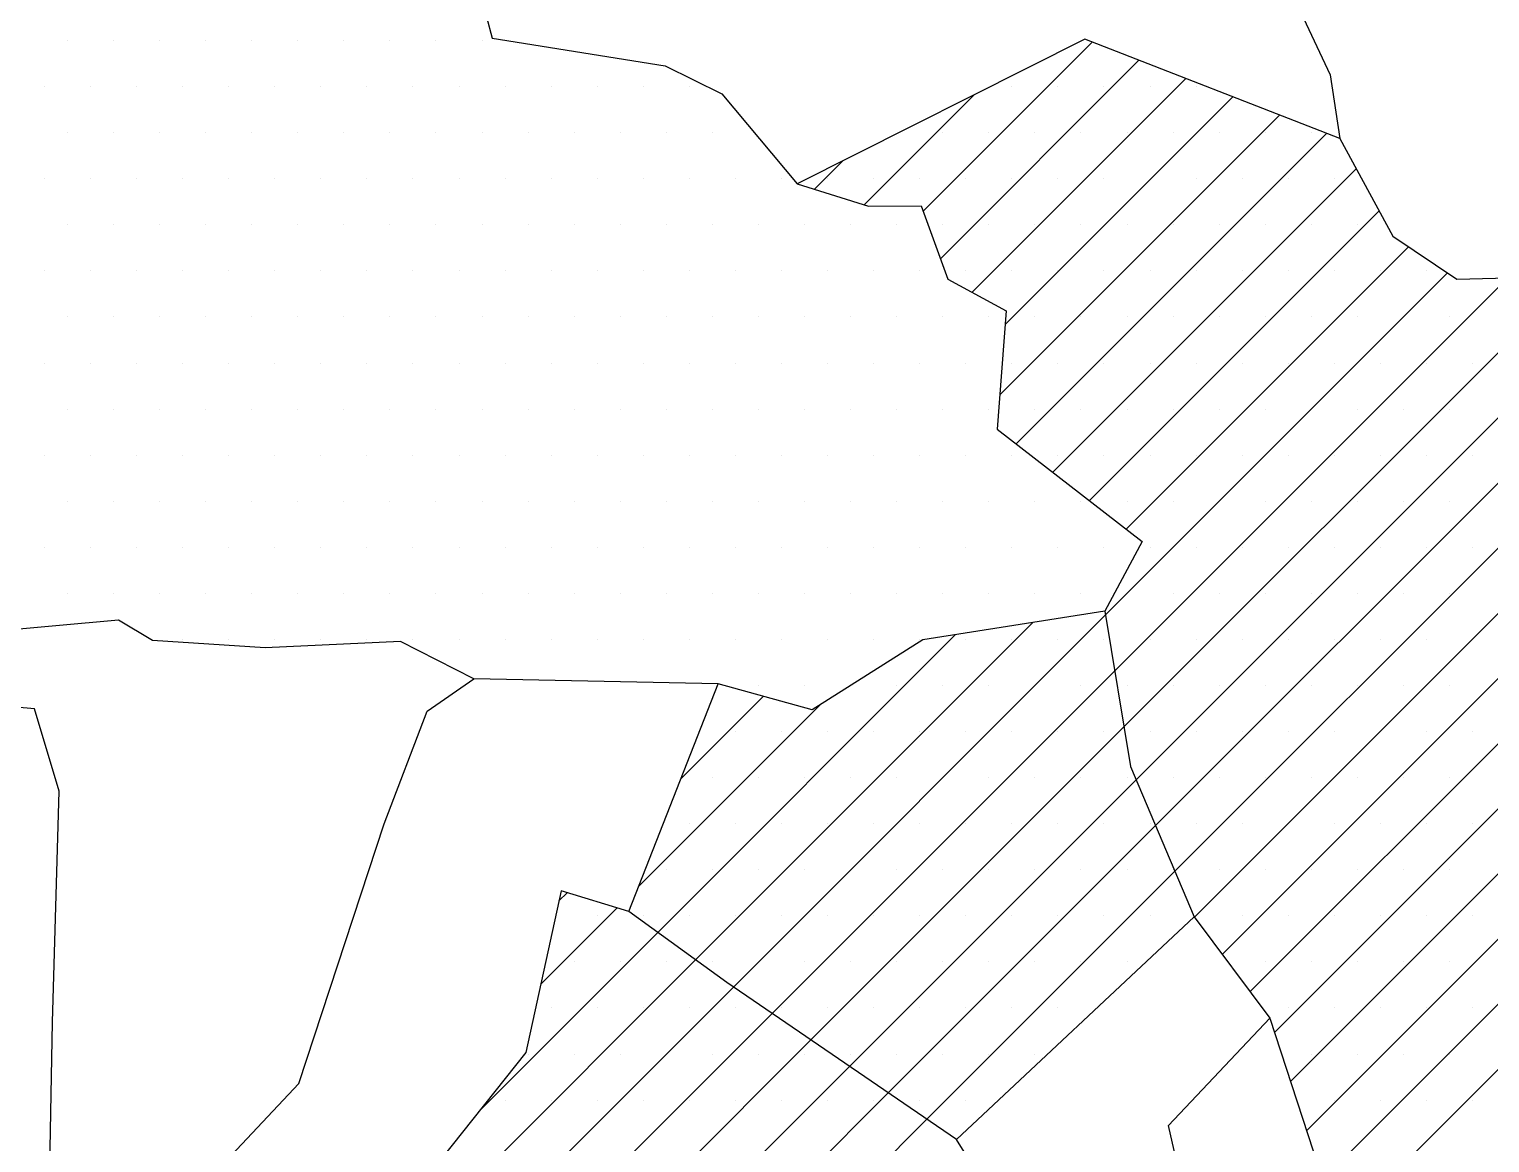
# Model space of a CAD drawing. Header units: metres. Extents: x -13.19 to -9.5, y -12.32 to -7.8.
# Drawn here: x -11.4791 to -11.0828, y -10.7116 to -10.4094 of the extents above; entities that cross this region are included whole.
import ezdxf

# ---------------------------------------------------------------- set-up
doc = ezdxf.new("R2010")
doc.units = ezdxf.units.M
doc.header["$LTSCALE"] = 25
doc.header["$MEASUREMENT"] = 0
doc.layers.get('0').update_dxf_attribs({"linetype": 'CONTINUOUS'})
for name, color, linetype in [('FEUER', 1, 'CONTINUOUS'), ('STEINE', 4, 'CONTINUOUS'), ('STEINESCHRAFF', 4, 'CONTINUOUS')]:
    doc.layers.add(name, color=color, linetype=linetype)

# ---------------------------------------------------------------- blocks, each defined once
blk = doc.blocks.new('*X2')
at = {"color": 0}
for p, q in [((-1123.657, -1045.876), (-1119.071, -1041.29)), ((-1123.187, -1047.173), (-1117.8, -1041.786)), ((-1122.327, -1048.081), (-1116.528, -1042.282)), ((-1125.254, -1045.704), (-1122.27, -1042.72)), ((-1121.433, -1048.954), (-1115.256, -1042.778)), ((-1121.578, -1050.867), (-1113.984, -1043.274)), ((-1121.135, -1052.192), (-1112.713, -1043.77)), ((-1126.601, -1045.284), (-1125.825, -1044.508)), ((-1120.138, -1052.963), (-1111.904, -1044.729)), ((-1119.141, -1053.734), (-1111.282, -1045.875)), ((-1118.145, -1054.505), (-1110.484, -1046.845)), ((-1117.878, -1061.309), (-1103.858, -1047.29)), ((-1118.708, -1056.836), (-1109.426, -1047.555)), ((-1118.458, -1058.354), (-1107.795, -1047.691)), ((-1118.208, -1059.872), (-1105.859, -1047.522)), ((-1117.351, -1062.551), (-1102.917, -1048.117)), ((-1116.825, -1063.792), (-1102.163, -1049.13)), ((-1116.298, -1065.033), (-1101.228, -1049.963)), ((-1115.542, -1066.045), (-1100.228, -1050.731)), ((-1114.787, -1067.057), (-1099.228, -1051.499)), ((-1114.125, -1068.163), (-1098.228, -1052.266)), ((-1113.69, -1069.496), (-1097.228, -1053.034)), ((-1113.255, -1070.829), (-1096.228, -1053.802)), ((-1112.82, -1072.161), (-1095.228, -1054.57)), ((-1112.385, -1073.494), (-1094.228, -1055.337)), ((-1128.803, -1066.931), (-1118.708, -1056.836)), ((-1129.832, -1066.193), (-1120.677, -1057.037)), ((-1130.857, -1065.449), (-1122.777, -1057.37)), ((-1127.753, -1067.649), (-1118.458, -1058.354)), ((-1131.379, -1064.204), (-1126.435, -1059.259)), ((-1130.236, -1061.293), (-1127.986, -1059.043)), ((-1126.703, -1068.367), (-1118.208, -1059.872)), ((-1125.653, -1069.084), (-1117.878, -1061.309)), ((-1124.603, -1069.802), (-1117.351, -1062.551)), ((-1123.553, -1070.52), (-1116.825, -1063.792)), ((-1133.54, -1064.597), (-1133.316, -1064.374)), ((-1134.031, -1066.856), (-1131.958, -1064.783)), ((-1135.68, -1070.273), (-1130.857, -1065.449)), ((-1146.324, -1082.684), (-1129.832, -1066.193)), ((-1146.562, -1084.69), (-1128.803, -1066.931)), ((-1145.843, -1085.739), (-1127.753, -1067.649)), ((-1145.125, -1086.788), (-1126.703, -1068.367)), ((-1144.406, -1087.837), (-1125.653, -1069.084)), ((-1143.687, -1088.886), (-1124.603, -1069.802)), ((-1142.809, -1089.776), (-1123.553, -1070.52))]:
    blk.add_line(p, q, dxfattribs=at)
blk = doc.blocks.new('*X3')
at = {"color": 0}
for p, q in [((-1146.875, -1041.25), (-1146.875, -1041.25)), ((-1145.625, -1041.25), (-1145.625, -1041.25)), ((-1144.375, -1041.25), (-1144.375, -1041.25)), ((-1143.125, -1041.25), (-1143.125, -1041.25)), ((-1141.875, -1041.25), (-1141.875, -1041.25)), ((-1140.625, -1041.25), (-1140.625, -1041.25)), ((-1139.375, -1041.25), (-1139.375, -1041.25)), ((-1138.125, -1041.25), (-1138.125, -1041.25)), ((-1136.875, -1041.25), (-1136.875, -1041.25)), ((-1135.625, -1041.25), (-1135.625, -1041.25)), ((-1147.5, -1042.5), (-1147.5, -1042.5)), ((-1146.25, -1042.5), (-1146.25, -1042.5)), ((-1145, -1042.5), (-1145, -1042.5)), ((-1143.75, -1042.5), (-1143.75, -1042.5)), ((-1142.5, -1042.5), (-1142.5, -1042.5)), ((-1141.25, -1042.5), (-1141.25, -1042.5)), ((-1140, -1042.5), (-1140, -1042.5)), ((-1138.75, -1042.5), (-1138.75, -1042.5)), ((-1137.5, -1042.5), (-1137.5, -1042.5)), ((-1136.25, -1042.5), (-1136.25, -1042.5)), ((-1135, -1042.5), (-1135, -1042.5)), ((-1133.75, -1042.5), (-1133.75, -1042.5)), ((-1132.5, -1042.5), (-1132.5, -1042.5)), ((-1131.25, -1042.5), (-1131.25, -1042.5)), ((-1130, -1042.5), (-1130, -1042.5)), ((-1146.875, -1043.75), (-1146.875, -1043.75)), ((-1145.625, -1043.75), (-1145.625, -1043.75)), ((-1144.375, -1043.75), (-1144.375, -1043.75)), ((-1143.125, -1043.75), (-1143.125, -1043.75)), ((-1141.875, -1043.75), (-1141.875, -1043.75)), ((-1140.625, -1043.75), (-1140.625, -1043.75)), ((-1139.375, -1043.75), (-1139.375, -1043.75)), ((-1138.125, -1043.75), (-1138.125, -1043.75)), ((-1136.875, -1043.75), (-1136.875, -1043.75)), ((-1135.625, -1043.75), (-1135.625, -1043.75)), ((-1134.375, -1043.75), (-1134.375, -1043.75)), ((-1133.125, -1043.75), (-1133.125, -1043.75)), ((-1131.875, -1043.75), (-1131.875, -1043.75)), ((-1130.625, -1043.75), (-1130.625, -1043.75)), ((-1129.375, -1043.75), (-1129.375, -1043.75)), ((-1147.5, -1045), (-1147.5, -1045)), ((-1146.25, -1045), (-1146.25, -1045)), ((-1145, -1045), (-1145, -1045)), ((-1143.75, -1045), (-1143.75, -1045)), ((-1142.5, -1045), (-1142.5, -1045)), ((-1141.25, -1045), (-1141.25, -1045)), ((-1140, -1045), (-1140, -1045)), ((-1138.75, -1045), (-1138.75, -1045)), ((-1137.5, -1045), (-1137.5, -1045)), ((-1136.25, -1045), (-1136.25, -1045)), ((-1135, -1045), (-1135, -1045)), ((-1133.75, -1045), (-1133.75, -1045)), ((-1132.5, -1045), (-1132.5, -1045)), ((-1131.25, -1045), (-1131.25, -1045)), ((-1130, -1045), (-1130, -1045)), ((-1128.75, -1045), (-1128.75, -1045)), ((-1127.5, -1045), (-1127.5, -1045)), ((-1146.875, -1046.25), (-1146.875, -1046.25)), ((-1145.625, -1046.25), (-1145.625, -1046.25)), ((-1144.375, -1046.25), (-1144.375, -1046.25)), ((-1143.125, -1046.25), (-1143.125, -1046.25)), ((-1141.875, -1046.25), (-1141.875, -1046.25)), ((-1140.625, -1046.25), (-1140.625, -1046.25)), ((-1139.375, -1046.25), (-1139.375, -1046.25)), ((-1138.125, -1046.25), (-1138.125, -1046.25)), ((-1136.875, -1046.25), (-1136.875, -1046.25)), ((-1135.625, -1046.25), (-1135.625, -1046.25)), ((-1134.375, -1046.25), (-1134.375, -1046.25)), ((-1133.125, -1046.25), (-1133.125, -1046.25)), ((-1131.875, -1046.25), (-1131.875, -1046.25)), ((-1130.625, -1046.25), (-1130.625, -1046.25)), ((-1129.375, -1046.25), (-1129.375, -1046.25)), ((-1128.125, -1046.25), (-1128.125, -1046.25)), ((-1126.875, -1046.25), (-1126.875, -1046.25)), ((-1125.625, -1046.25), (-1125.625, -1046.25)), ((-1124.375, -1046.25), (-1124.375, -1046.25)), ((-1147.5, -1047.5), (-1147.5, -1047.5)), ((-1146.25, -1047.5), (-1146.25, -1047.5)), ((-1145, -1047.5), (-1145, -1047.5)), ((-1143.75, -1047.5), (-1143.75, -1047.5)), ((-1142.5, -1047.5), (-1142.5, -1047.5)), ((-1141.25, -1047.5), (-1141.25, -1047.5)), ((-1140, -1047.5), (-1140, -1047.5)), ((-1138.75, -1047.5), (-1138.75, -1047.5)), ((-1137.5, -1047.5), (-1137.5, -1047.5)), ((-1136.25, -1047.5), (-1136.25, -1047.5)), ((-1135, -1047.5), (-1135, -1047.5)), ((-1133.75, -1047.5), (-1133.75, -1047.5)), ((-1132.5, -1047.5), (-1132.5, -1047.5)), ((-1131.25, -1047.5), (-1131.25, -1047.5)), ((-1130, -1047.5), (-1130, -1047.5)), ((-1128.75, -1047.5), (-1128.75, -1047.5)), ((-1127.5, -1047.5), (-1127.5, -1047.5)), ((-1126.25, -1047.5), (-1126.25, -1047.5)), ((-1125, -1047.5), (-1125, -1047.5)), ((-1123.75, -1047.5), (-1123.75, -1047.5)), ((-1146.875, -1048.75), (-1146.875, -1048.75)), ((-1145.625, -1048.75), (-1145.625, -1048.75)), ((-1144.375, -1048.75), (-1144.375, -1048.75)), ((-1143.125, -1048.75), (-1143.125, -1048.75)), ((-1141.875, -1048.75), (-1141.875, -1048.75)), ((-1140.625, -1048.75), (-1140.625, -1048.75)), ((-1139.375, -1048.75), (-1139.375, -1048.75)), ((-1138.125, -1048.75), (-1138.125, -1048.75)), ((-1136.875, -1048.75), (-1136.875, -1048.75)), ((-1135.625, -1048.75), (-1135.625, -1048.75)), ((-1134.375, -1048.75), (-1134.375, -1048.75)), ((-1133.125, -1048.75), (-1133.125, -1048.75)), ((-1131.875, -1048.75), (-1131.875, -1048.75)), ((-1130.625, -1048.75), (-1130.625, -1048.75)), ((-1129.375, -1048.75), (-1129.375, -1048.75)), ((-1128.125, -1048.75), (-1128.125, -1048.75)), ((-1126.875, -1048.75), (-1126.875, -1048.75)), ((-1125.625, -1048.75), (-1125.625, -1048.75)), ((-1124.375, -1048.75), (-1124.375, -1048.75)), ((-1123.125, -1048.75), (-1123.125, -1048.75)), ((-1121.875, -1048.75), (-1121.875, -1048.75)), ((-1147.5, -1050), (-1147.5, -1050)), ((-1146.25, -1050), (-1146.25, -1050)), ((-1145, -1050), (-1145, -1050)), ((-1143.75, -1050), (-1143.75, -1050)), ((-1142.5, -1050), (-1142.5, -1050)), ((-1141.25, -1050), (-1141.25, -1050)), ((-1140, -1050), (-1140, -1050)), ((-1138.75, -1050), (-1138.75, -1050)), ((-1137.5, -1050), (-1137.5, -1050)), ((-1136.25, -1050), (-1136.25, -1050)), ((-1135, -1050), (-1135, -1050)), ((-1133.75, -1050), (-1133.75, -1050)), ((-1132.5, -1050), (-1132.5, -1050)), ((-1131.25, -1050), (-1131.25, -1050)), ((-1130, -1050), (-1130, -1050)), ((-1128.75, -1050), (-1128.75, -1050)), ((-1127.5, -1050), (-1127.5, -1050)), ((-1126.25, -1050), (-1126.25, -1050)), ((-1125, -1050), (-1125, -1050)), ((-1123.75, -1050), (-1123.75, -1050)), ((-1122.5, -1050), (-1122.5, -1050)), ((-1146.875, -1051.25), (-1146.875, -1051.25)), ((-1145.625, -1051.25), (-1145.625, -1051.25)), ((-1144.375, -1051.25), (-1144.375, -1051.25)), ((-1143.125, -1051.25), (-1143.125, -1051.25)), ((-1141.875, -1051.25), (-1141.875, -1051.25)), ((-1140.625, -1051.25), (-1140.625, -1051.25)), ((-1139.375, -1051.25), (-1139.375, -1051.25)), ((-1138.125, -1051.25), (-1138.125, -1051.25)), ((-1136.875, -1051.25), (-1136.875, -1051.25)), ((-1135.625, -1051.25), (-1135.625, -1051.25)), ((-1134.375, -1051.25), (-1134.375, -1051.25)), ((-1133.125, -1051.25), (-1133.125, -1051.25)), ((-1131.875, -1051.25), (-1131.875, -1051.25)), ((-1130.625, -1051.25), (-1130.625, -1051.25)), ((-1129.375, -1051.25), (-1129.375, -1051.25)), ((-1128.125, -1051.25), (-1128.125, -1051.25)), ((-1126.875, -1051.25), (-1126.875, -1051.25)), ((-1125.625, -1051.25), (-1125.625, -1051.25)), ((-1124.375, -1051.25), (-1124.375, -1051.25)), ((-1123.125, -1051.25), (-1123.125, -1051.25)), ((-1121.875, -1051.25), (-1121.875, -1051.25)), ((-1147.5, -1052.5), (-1147.5, -1052.5)), ((-1146.25, -1052.5), (-1146.25, -1052.5)), ((-1145, -1052.5), (-1145, -1052.5)), ((-1143.75, -1052.5), (-1143.75, -1052.5)), ((-1142.5, -1052.5), (-1142.5, -1052.5)), ((-1141.25, -1052.5), (-1141.25, -1052.5)), ((-1140, -1052.5), (-1140, -1052.5)), ((-1138.75, -1052.5), (-1138.75, -1052.5)), ((-1137.5, -1052.5), (-1137.5, -1052.5)), ((-1136.25, -1052.5), (-1136.25, -1052.5)), ((-1135, -1052.5), (-1135, -1052.5)), ((-1133.75, -1052.5), (-1133.75, -1052.5)), ((-1132.5, -1052.5), (-1132.5, -1052.5)), ((-1131.25, -1052.5), (-1131.25, -1052.5)), ((-1130, -1052.5), (-1130, -1052.5)), ((-1128.75, -1052.5), (-1128.75, -1052.5)), ((-1127.5, -1052.5), (-1127.5, -1052.5)), ((-1126.25, -1052.5), (-1126.25, -1052.5)), ((-1125, -1052.5), (-1125, -1052.5)), ((-1123.75, -1052.5), (-1123.75, -1052.5)), ((-1122.5, -1052.5), (-1122.5, -1052.5)), ((-1121.25, -1052.5), (-1121.25, -1052.5)), ((-1146.875, -1053.75), (-1146.875, -1053.75)), ((-1145.625, -1053.75), (-1145.625, -1053.75)), ((-1144.375, -1053.75), (-1144.375, -1053.75)), ((-1143.125, -1053.75), (-1143.125, -1053.75)), ((-1141.875, -1053.75), (-1141.875, -1053.75)), ((-1140.625, -1053.75), (-1140.625, -1053.75)), ((-1139.375, -1053.75), (-1139.375, -1053.75)), ((-1138.125, -1053.75), (-1138.125, -1053.75)), ((-1136.875, -1053.75), (-1136.875, -1053.75)), ((-1135.625, -1053.75), (-1135.625, -1053.75)), ((-1134.375, -1053.75), (-1134.375, -1053.75)), ((-1133.125, -1053.75), (-1133.125, -1053.75)), ((-1131.875, -1053.75), (-1131.875, -1053.75)), ((-1130.625, -1053.75), (-1130.625, -1053.75)), ((-1129.375, -1053.75), (-1129.375, -1053.75)), ((-1128.125, -1053.75), (-1128.125, -1053.75)), ((-1126.875, -1053.75), (-1126.875, -1053.75)), ((-1125.625, -1053.75), (-1125.625, -1053.75)), ((-1124.375, -1053.75), (-1124.375, -1053.75)), ((-1123.125, -1053.75), (-1123.125, -1053.75)), ((-1121.875, -1053.75), (-1121.875, -1053.75)), ((-1120.625, -1053.75), (-1120.625, -1053.75)), ((-1119.375, -1053.75), (-1119.375, -1053.75)), ((-1147.5, -1055), (-1147.5, -1055)), ((-1146.25, -1055), (-1146.25, -1055)), ((-1145, -1055), (-1145, -1055)), ((-1143.75, -1055), (-1143.75, -1055)), ((-1142.5, -1055), (-1142.5, -1055)), ((-1141.25, -1055), (-1141.25, -1055)), ((-1140, -1055), (-1140, -1055)), ((-1138.75, -1055), (-1138.75, -1055)), ((-1137.5, -1055), (-1137.5, -1055)), ((-1136.25, -1055), (-1136.25, -1055)), ((-1135, -1055), (-1135, -1055)), ((-1133.75, -1055), (-1133.75, -1055)), ((-1132.5, -1055), (-1132.5, -1055)), ((-1131.25, -1055), (-1131.25, -1055)), ((-1130, -1055), (-1130, -1055)), ((-1128.75, -1055), (-1128.75, -1055)), ((-1127.5, -1055), (-1127.5, -1055)), ((-1126.25, -1055), (-1126.25, -1055)), ((-1125, -1055), (-1125, -1055)), ((-1123.75, -1055), (-1123.75, -1055)), ((-1122.5, -1055), (-1122.5, -1055)), ((-1121.25, -1055), (-1121.25, -1055)), ((-1120, -1055), (-1120, -1055)), ((-1118.75, -1055), (-1118.75, -1055)), ((-1146.875, -1056.25), (-1146.875, -1056.25)), ((-1145.625, -1056.25), (-1145.625, -1056.25)), ((-1144.375, -1056.25), (-1144.375, -1056.25)), ((-1143.125, -1056.25), (-1143.125, -1056.25)), ((-1141.875, -1056.25), (-1141.875, -1056.25)), ((-1140.625, -1056.25), (-1140.625, -1056.25)), ((-1139.375, -1056.25), (-1139.375, -1056.25)), ((-1138.125, -1056.25), (-1138.125, -1056.25)), ((-1136.875, -1056.25), (-1136.875, -1056.25)), ((-1135.625, -1056.25), (-1135.625, -1056.25)), ((-1134.375, -1056.25), (-1134.375, -1056.25)), ((-1133.125, -1056.25), (-1133.125, -1056.25)), ((-1131.875, -1056.25), (-1131.875, -1056.25)), ((-1130.625, -1056.25), (-1130.625, -1056.25)), ((-1129.375, -1056.25), (-1129.375, -1056.25)), ((-1128.125, -1056.25), (-1128.125, -1056.25)), ((-1126.875, -1056.25), (-1126.875, -1056.25)), ((-1125.625, -1056.25), (-1125.625, -1056.25)), ((-1124.375, -1056.25), (-1124.375, -1056.25)), ((-1123.125, -1056.25), (-1123.125, -1056.25)), ((-1121.875, -1056.25), (-1121.875, -1056.25)), ((-1120.625, -1056.25), (-1120.625, -1056.25)), ((-1119.375, -1056.25), (-1119.375, -1056.25)), ((-1143.75, -1057.5), (-1143.75, -1057.5)), ((-1142.5, -1057.5), (-1142.5, -1057.5)), ((-1141.25, -1057.5), (-1141.25, -1057.5)), ((-1140, -1057.5), (-1140, -1057.5)), ((-1138.75, -1057.5), (-1138.75, -1057.5)), ((-1137.5, -1057.5), (-1137.5, -1057.5)), ((-1136.25, -1057.5), (-1136.25, -1057.5)), ((-1135, -1057.5), (-1135, -1057.5)), ((-1133.75, -1057.5), (-1133.75, -1057.5)), ((-1132.5, -1057.5), (-1132.5, -1057.5)), ((-1131.25, -1057.5), (-1131.25, -1057.5)), ((-1130, -1057.5), (-1130, -1057.5)), ((-1128.75, -1057.5), (-1128.75, -1057.5)), ((-1127.5, -1057.5), (-1127.5, -1057.5)), ((-1126.25, -1057.5), (-1126.25, -1057.5)), ((-1125, -1057.5), (-1125, -1057.5)), ((-1123.75, -1057.5), (-1123.75, -1057.5)), ((-1128.125, -1058.75), (-1128.125, -1058.75)), ((-1126.875, -1058.75), (-1126.875, -1058.75))]:
    blk.add_line(p, q, dxfattribs=at)
blk = doc.blocks.new('*X6')
at = {"color": 0}
for p, q in [((-1121.25, -1042.5), (-1121.25, -1042.5)), ((-1120, -1042.5), (-1120, -1042.5)), ((-1118.75, -1042.5), (-1118.75, -1042.5)), ((-1117.5, -1042.5), (-1117.5, -1042.5)), ((-1116.25, -1042.5), (-1116.25, -1042.5)), ((-1123.125, -1043.75), (-1123.125, -1043.75)), ((-1121.875, -1043.75), (-1121.875, -1043.75)), ((-1120.625, -1043.75), (-1120.625, -1043.75)), ((-1119.375, -1043.75), (-1119.375, -1043.75)), ((-1118.125, -1043.75), (-1118.125, -1043.75)), ((-1116.875, -1043.75), (-1116.875, -1043.75)), ((-1115.625, -1043.75), (-1115.625, -1043.75)), ((-1114.375, -1043.75), (-1114.375, -1043.75)), ((-1113.125, -1043.75), (-1113.125, -1043.75)), ((-1126.25, -1045), (-1126.25, -1045)), ((-1125, -1045), (-1125, -1045)), ((-1123.75, -1045), (-1123.75, -1045)), ((-1122.5, -1045), (-1122.5, -1045)), ((-1121.25, -1045), (-1121.25, -1045)), ((-1120, -1045), (-1120, -1045)), ((-1118.75, -1045), (-1118.75, -1045)), ((-1117.5, -1045), (-1117.5, -1045)), ((-1116.25, -1045), (-1116.25, -1045)), ((-1115, -1045), (-1115, -1045)), ((-1113.75, -1045), (-1113.75, -1045)), ((-1112.5, -1045), (-1112.5, -1045)), ((-1123.125, -1046.25), (-1123.125, -1046.25)), ((-1121.875, -1046.25), (-1121.875, -1046.25)), ((-1120.625, -1046.25), (-1120.625, -1046.25)), ((-1119.375, -1046.25), (-1119.375, -1046.25)), ((-1118.125, -1046.25), (-1118.125, -1046.25)), ((-1116.875, -1046.25), (-1116.875, -1046.25)), ((-1115.625, -1046.25), (-1115.625, -1046.25)), ((-1114.375, -1046.25), (-1114.375, -1046.25)), ((-1113.125, -1046.25), (-1113.125, -1046.25)), ((-1111.875, -1046.25), (-1111.875, -1046.25)), ((-1122.5, -1047.5), (-1122.5, -1047.5)), ((-1121.25, -1047.5), (-1121.25, -1047.5)), ((-1120, -1047.5), (-1120, -1047.5)), ((-1118.75, -1047.5), (-1118.75, -1047.5)), ((-1117.5, -1047.5), (-1117.5, -1047.5)), ((-1116.25, -1047.5), (-1116.25, -1047.5)), ((-1115, -1047.5), (-1115, -1047.5)), ((-1113.75, -1047.5), (-1113.75, -1047.5)), ((-1112.5, -1047.5), (-1112.5, -1047.5)), ((-1111.25, -1047.5), (-1111.25, -1047.5)), ((-1110, -1047.5), (-1110, -1047.5)), ((-1120.625, -1048.75), (-1120.625, -1048.75)), ((-1119.375, -1048.75), (-1119.375, -1048.75)), ((-1118.125, -1048.75), (-1118.125, -1048.75)), ((-1116.875, -1048.75), (-1116.875, -1048.75)), ((-1115.625, -1048.75), (-1115.625, -1048.75)), ((-1114.375, -1048.75), (-1114.375, -1048.75)), ((-1113.125, -1048.75), (-1113.125, -1048.75)), ((-1111.875, -1048.75), (-1111.875, -1048.75)), ((-1110.625, -1048.75), (-1110.625, -1048.75)), ((-1109.375, -1048.75), (-1109.375, -1048.75)), ((-1121.25, -1050), (-1121.25, -1050)), ((-1120, -1050), (-1120, -1050)), ((-1118.75, -1050), (-1118.75, -1050)), ((-1117.5, -1050), (-1117.5, -1050)), ((-1116.25, -1050), (-1116.25, -1050)), ((-1115, -1050), (-1115, -1050)), ((-1113.75, -1050), (-1113.75, -1050)), ((-1112.5, -1050), (-1112.5, -1050)), ((-1111.25, -1050), (-1111.25, -1050)), ((-1110, -1050), (-1110, -1050)), ((-1108.75, -1050), (-1108.75, -1050)), ((-1120.625, -1051.25), (-1120.625, -1051.25)), ((-1119.375, -1051.25), (-1119.375, -1051.25)), ((-1118.125, -1051.25), (-1118.125, -1051.25)), ((-1116.875, -1051.25), (-1116.875, -1051.25)), ((-1115.625, -1051.25), (-1115.625, -1051.25)), ((-1114.375, -1051.25), (-1114.375, -1051.25)), ((-1113.125, -1051.25), (-1113.125, -1051.25)), ((-1111.875, -1051.25), (-1111.875, -1051.25)), ((-1110.625, -1051.25), (-1110.625, -1051.25)), ((-1109.375, -1051.25), (-1109.375, -1051.25)), ((-1120, -1052.5), (-1120, -1052.5)), ((-1118.75, -1052.5), (-1118.75, -1052.5)), ((-1117.5, -1052.5), (-1117.5, -1052.5)), ((-1116.25, -1052.5), (-1116.25, -1052.5)), ((-1115, -1052.5), (-1115, -1052.5)), ((-1113.75, -1052.5), (-1113.75, -1052.5)), ((-1112.5, -1052.5), (-1112.5, -1052.5)), ((-1111.25, -1052.5), (-1111.25, -1052.5)), ((-1110, -1052.5), (-1110, -1052.5)), ((-1108.75, -1052.5), (-1108.75, -1052.5)), ((-1118.125, -1053.75), (-1118.125, -1053.75)), ((-1116.875, -1053.75), (-1116.875, -1053.75)), ((-1115.625, -1053.75), (-1115.625, -1053.75)), ((-1114.375, -1053.75), (-1114.375, -1053.75)), ((-1113.125, -1053.75), (-1113.125, -1053.75)), ((-1111.875, -1053.75), (-1111.875, -1053.75)), ((-1110.625, -1053.75), (-1110.625, -1053.75)), ((-1109.375, -1053.75), (-1109.375, -1053.75)), ((-1117.5, -1055), (-1117.5, -1055)), ((-1116.25, -1055), (-1116.25, -1055)), ((-1115, -1055), (-1115, -1055)), ((-1113.75, -1055), (-1113.75, -1055)), ((-1112.5, -1055), (-1112.5, -1055)), ((-1111.25, -1055), (-1111.25, -1055)), ((-1110, -1055), (-1110, -1055)), ((-1108.75, -1055), (-1108.75, -1055)), ((-1118.125, -1056.25), (-1118.125, -1056.25)), ((-1116.875, -1056.25), (-1116.875, -1056.25)), ((-1115.625, -1056.25), (-1115.625, -1056.25)), ((-1114.375, -1056.25), (-1114.375, -1056.25)), ((-1113.125, -1056.25), (-1113.125, -1056.25)), ((-1111.875, -1056.25), (-1111.875, -1056.25)), ((-1110.625, -1056.25), (-1110.625, -1056.25)), ((-1109.375, -1056.25), (-1109.375, -1056.25)), ((-1122.5, -1057.5), (-1122.5, -1057.5)), ((-1121.25, -1057.5), (-1121.25, -1057.5)), ((-1120, -1057.5), (-1120, -1057.5)), ((-1118.75, -1057.5), (-1118.75, -1057.5)), ((-1117.5, -1057.5), (-1117.5, -1057.5)), ((-1116.25, -1057.5), (-1116.25, -1057.5)), ((-1115, -1057.5), (-1115, -1057.5)), ((-1113.75, -1057.5), (-1113.75, -1057.5)), ((-1112.5, -1057.5), (-1112.5, -1057.5)), ((-1111.25, -1057.5), (-1111.25, -1057.5)), ((-1110, -1057.5), (-1110, -1057.5)), ((-1108.75, -1057.5), (-1108.75, -1057.5)), ((-1125.625, -1058.75), (-1125.625, -1058.75)), ((-1124.375, -1058.75), (-1124.375, -1058.75)), ((-1123.125, -1058.75), (-1123.125, -1058.75)), ((-1121.875, -1058.75), (-1121.875, -1058.75)), ((-1120.625, -1058.75), (-1120.625, -1058.75)), ((-1119.375, -1058.75), (-1119.375, -1058.75)), ((-1118.125, -1058.75), (-1118.125, -1058.75)), ((-1116.875, -1058.75), (-1116.875, -1058.75)), ((-1115.625, -1058.75), (-1115.625, -1058.75)), ((-1114.375, -1058.75), (-1114.375, -1058.75)), ((-1113.125, -1058.75), (-1113.125, -1058.75)), ((-1111.875, -1058.75), (-1111.875, -1058.75)), ((-1110.625, -1058.75), (-1110.625, -1058.75)), ((-1109.375, -1058.75), (-1109.375, -1058.75)), ((-1128.75, -1060), (-1128.75, -1060)), ((-1127.5, -1060), (-1127.5, -1060)), ((-1126.25, -1060), (-1126.25, -1060)), ((-1125, -1060), (-1125, -1060)), ((-1123.75, -1060), (-1123.75, -1060)), ((-1122.5, -1060), (-1122.5, -1060)), ((-1121.25, -1060), (-1121.25, -1060)), ((-1120, -1060), (-1120, -1060)), ((-1118.75, -1060), (-1118.75, -1060)), ((-1117.5, -1060), (-1117.5, -1060)), ((-1116.25, -1060), (-1116.25, -1060)), ((-1115, -1060), (-1115, -1060)), ((-1113.75, -1060), (-1113.75, -1060)), ((-1112.5, -1060), (-1112.5, -1060)), ((-1111.25, -1060), (-1111.25, -1060)), ((-1110, -1060), (-1110, -1060)), ((-1108.75, -1060), (-1108.75, -1060)), ((-1129.375, -1061.25), (-1129.375, -1061.25)), ((-1128.125, -1061.25), (-1128.125, -1061.25)), ((-1126.875, -1061.25), (-1126.875, -1061.25)), ((-1125.625, -1061.25), (-1125.625, -1061.25)), ((-1124.375, -1061.25), (-1124.375, -1061.25)), ((-1123.125, -1061.25), (-1123.125, -1061.25)), ((-1121.875, -1061.25), (-1121.875, -1061.25)), ((-1120.625, -1061.25), (-1120.625, -1061.25)), ((-1119.375, -1061.25), (-1119.375, -1061.25)), ((-1118.125, -1061.25), (-1118.125, -1061.25)), ((-1116.875, -1061.25), (-1116.875, -1061.25)), ((-1115.625, -1061.25), (-1115.625, -1061.25)), ((-1114.375, -1061.25), (-1114.375, -1061.25)), ((-1113.125, -1061.25), (-1113.125, -1061.25)), ((-1111.875, -1061.25), (-1111.875, -1061.25)), ((-1110.625, -1061.25), (-1110.625, -1061.25)), ((-1109.375, -1061.25), (-1109.375, -1061.25)), ((-1130, -1062.5), (-1130, -1062.5)), ((-1128.75, -1062.5), (-1128.75, -1062.5)), ((-1127.5, -1062.5), (-1127.5, -1062.5)), ((-1126.25, -1062.5), (-1126.25, -1062.5)), ((-1125, -1062.5), (-1125, -1062.5)), ((-1123.75, -1062.5), (-1123.75, -1062.5)), ((-1122.5, -1062.5), (-1122.5, -1062.5)), ((-1121.25, -1062.5), (-1121.25, -1062.5)), ((-1120, -1062.5), (-1120, -1062.5)), ((-1118.75, -1062.5), (-1118.75, -1062.5)), ((-1117.5, -1062.5), (-1117.5, -1062.5)), ((-1116.25, -1062.5), (-1116.25, -1062.5)), ((-1115, -1062.5), (-1115, -1062.5)), ((-1113.75, -1062.5), (-1113.75, -1062.5)), ((-1112.5, -1062.5), (-1112.5, -1062.5)), ((-1111.25, -1062.5), (-1111.25, -1062.5)), ((-1110, -1062.5), (-1110, -1062.5)), ((-1108.75, -1062.5), (-1108.75, -1062.5)), ((-1130.625, -1063.75), (-1130.625, -1063.75)), ((-1129.375, -1063.75), (-1129.375, -1063.75)), ((-1128.125, -1063.75), (-1128.125, -1063.75)), ((-1126.875, -1063.75), (-1126.875, -1063.75)), ((-1125.625, -1063.75), (-1125.625, -1063.75)), ((-1124.375, -1063.75), (-1124.375, -1063.75)), ((-1123.125, -1063.75), (-1123.125, -1063.75)), ((-1121.875, -1063.75), (-1121.875, -1063.75)), ((-1120.625, -1063.75), (-1120.625, -1063.75)), ((-1119.375, -1063.75), (-1119.375, -1063.75)), ((-1118.125, -1063.75), (-1118.125, -1063.75)), ((-1116.875, -1063.75), (-1116.875, -1063.75)), ((-1115.625, -1063.75), (-1115.625, -1063.75)), ((-1114.375, -1063.75), (-1114.375, -1063.75)), ((-1113.125, -1063.75), (-1113.125, -1063.75)), ((-1111.875, -1063.75), (-1111.875, -1063.75)), ((-1110.625, -1063.75), (-1110.625, -1063.75)), ((-1109.375, -1063.75), (-1109.375, -1063.75)), ((-1132.5, -1065), (-1132.5, -1065)), ((-1131.25, -1065), (-1131.25, -1065)), ((-1130, -1065), (-1130, -1065)), ((-1128.75, -1065), (-1128.75, -1065)), ((-1127.5, -1065), (-1127.5, -1065)), ((-1126.25, -1065), (-1126.25, -1065)), ((-1125, -1065), (-1125, -1065)), ((-1123.75, -1065), (-1123.75, -1065)), ((-1122.5, -1065), (-1122.5, -1065)), ((-1121.25, -1065), (-1121.25, -1065)), ((-1120, -1065), (-1120, -1065)), ((-1118.75, -1065), (-1118.75, -1065)), ((-1117.5, -1065), (-1117.5, -1065)), ((-1116.25, -1065), (-1116.25, -1065)), ((-1115, -1065), (-1115, -1065)), ((-1113.75, -1065), (-1113.75, -1065)), ((-1112.5, -1065), (-1112.5, -1065)), ((-1111.25, -1065), (-1111.25, -1065)), ((-1110, -1065), (-1110, -1065)), ((-1108.75, -1065), (-1108.75, -1065)), ((-1133.125, -1066.25), (-1133.125, -1066.25)), ((-1131.875, -1066.25), (-1131.875, -1066.25)), ((-1130.625, -1066.25), (-1130.625, -1066.25)), ((-1129.375, -1066.25), (-1129.375, -1066.25)), ((-1128.125, -1066.25), (-1128.125, -1066.25)), ((-1126.875, -1066.25), (-1126.875, -1066.25)), ((-1125.625, -1066.25), (-1125.625, -1066.25)), ((-1124.375, -1066.25), (-1124.375, -1066.25)), ((-1123.125, -1066.25), (-1123.125, -1066.25)), ((-1121.875, -1066.25), (-1121.875, -1066.25)), ((-1120.625, -1066.25), (-1120.625, -1066.25)), ((-1119.375, -1066.25), (-1119.375, -1066.25)), ((-1118.125, -1066.25), (-1118.125, -1066.25)), ((-1114.375, -1066.25), (-1114.375, -1066.25)), ((-1113.125, -1066.25), (-1113.125, -1066.25)), ((-1111.875, -1066.25), (-1111.875, -1066.25)), ((-1110.625, -1066.25), (-1110.625, -1066.25)), ((-1109.375, -1066.25), (-1109.375, -1066.25)), ((-1133.75, -1067.5), (-1133.75, -1067.5)), ((-1132.5, -1067.5), (-1132.5, -1067.5)), ((-1131.25, -1067.5), (-1131.25, -1067.5)), ((-1130, -1067.5), (-1130, -1067.5)), ((-1128.75, -1067.5), (-1128.75, -1067.5)), ((-1127.5, -1067.5), (-1127.5, -1067.5)), ((-1126.25, -1067.5), (-1126.25, -1067.5)), ((-1125, -1067.5), (-1125, -1067.5)), ((-1123.75, -1067.5), (-1123.75, -1067.5)), ((-1122.5, -1067.5), (-1122.5, -1067.5)), ((-1121.25, -1067.5), (-1121.25, -1067.5)), ((-1120, -1067.5), (-1120, -1067.5)), ((-1113.75, -1067.5), (-1113.75, -1067.5)), ((-1112.5, -1067.5), (-1112.5, -1067.5)), ((-1111.25, -1067.5), (-1111.25, -1067.5)), ((-1110, -1067.5), (-1110, -1067.5)), ((-1108.75, -1067.5), (-1108.75, -1067.5)), ((-1134.375, -1068.75), (-1134.375, -1068.75)), ((-1133.125, -1068.75), (-1133.125, -1068.75)), ((-1131.875, -1068.75), (-1131.875, -1068.75)), ((-1130.625, -1068.75), (-1130.625, -1068.75)), ((-1129.375, -1068.75), (-1129.375, -1068.75)), ((-1128.125, -1068.75), (-1128.125, -1068.75)), ((-1126.875, -1068.75), (-1126.875, -1068.75)), ((-1125.625, -1068.75), (-1125.625, -1068.75)), ((-1124.375, -1068.75), (-1124.375, -1068.75)), ((-1123.125, -1068.75), (-1123.125, -1068.75)), ((-1121.875, -1068.75), (-1121.875, -1068.75)), ((-1120.625, -1068.75), (-1120.625, -1068.75)), ((-1113.125, -1068.75), (-1113.125, -1068.75)), ((-1111.875, -1068.75), (-1111.875, -1068.75)), ((-1110.625, -1068.75), (-1110.625, -1068.75)), ((-1109.375, -1068.75), (-1109.375, -1068.75)), ((-1135, -1070), (-1135, -1070)), ((-1133.75, -1070), (-1133.75, -1070)), ((-1132.5, -1070), (-1132.5, -1070)), ((-1131.25, -1070), (-1131.25, -1070)), ((-1130, -1070), (-1130, -1070)), ((-1128.75, -1070), (-1128.75, -1070)), ((-1127.5, -1070), (-1127.5, -1070)), ((-1126.25, -1070), (-1126.25, -1070)), ((-1125, -1070), (-1125, -1070)), ((-1123.75, -1070), (-1123.75, -1070)), ((-1122.5, -1070), (-1122.5, -1070)), ((-1112.5, -1070), (-1112.5, -1070)), ((-1111.25, -1070), (-1111.25, -1070)), ((-1110, -1070), (-1110, -1070)), ((-1108.75, -1070), (-1108.75, -1070))]:
    blk.add_line(p, q, dxfattribs=at)

msp = doc.modelspace()

# ---------------------------------------------------------------- linework, layer by layer
at = {"layer": 'STEINE'}
for points in [[(-11.13995, -10.39229), (-11.12609, -10.4218), (-11.12348, -10.43912), (-11.10911, -10.46558), (-11.09174, -10.47724), (-11.06728, -10.47665), (-11.04181, -10.47248), (-11.02053, -10.43316), (-11.00534, -10.40609), (-10.98239, -10.41009), (-10.96353, -10.26271)], [(-11.35656, -10.40018), (-11.35346, -10.41189), (-11.30654, -10.41937), (-11.29122, -10.42696), (-11.27074, -10.45136), (-11.25135, -10.45741), (-11.23708, -10.45736), (-11.22988, -10.47721), (-11.21404, -10.48582), (-11.21648, -10.51794), (-11.17713, -10.54839), (-11.18725, -10.56729), (-11.23667, -10.5751), (-11.26668, -10.59407), (-11.29219, -10.58702), (-11.35846, -10.58572)], [(-11.12348, -10.43912), (-11.1927, -10.41212), (-11.27074, -10.45136)], [(-11.46794, -10.76145), (-11.40599, -10.69548), (-11.38279, -10.62506), (-11.37117, -10.59443), (-11.35846, -10.58572), (-11.37837, -10.5756), (-11.41507, -10.57726), (-11.44566, -10.57532), (-11.45485, -10.56975), (-11.49001, -10.57293), (-11.52061, -10.56845), (-11.54673, -10.53235)], [(-11.18725, -10.56729), (-11.18032, -10.60947), (-11.16301, -10.65029), (-11.14252, -10.67774), (-11.12191, -10.74087), (-11.08796, -10.79674), (-11.07909, -10.82506), (-11.08351, -10.84233), (-11.0464, -10.85367)], [(-11.31644, -10.64878), (-11.29219, -10.58702)], [(-11.56911, -10.69146), (-11.55573, -10.72913), (-11.55154, -10.76021), (-11.5396, -10.82236), (-11.50384, -10.8467), (-11.47073, -10.83945), (-11.46108, -10.83024), (-11.47953, -10.80125), (-11.46794, -10.76145), (-11.47367, -10.72783), (-11.47282, -10.67889), (-11.471, -10.61619), (-11.4777, -10.59379), (-11.49504, -10.59232), (-11.50871, -10.61734), (-11.52351, -10.6123), (-11.56225, -10.61345), (-11.58212, -10.61658), (-11.61766, -10.65544)], [(-11.08802, -10.9579), (-11.09734, -10.91664), (-11.10202, -10.88964), (-11.14964, -10.82813), (-11.206, -10.74524), (-11.22753, -10.71066), (-11.28987, -10.66806), (-11.31644, -10.64878), (-11.33481, -10.64324), (-11.34434, -10.68711), (-11.36718, -10.71573), (-11.39769, -10.73572), (-11.43384, -10.74859), (-11.46794, -10.76145)], [(-11.22753, -10.71066), (-11.16301, -10.65029)], [(-11.12191, -10.74087), (-11.1658, -10.72522), (-11.16995, -10.70689), (-11.14252, -10.67774)]]:
    msp.add_lwpolyline(points, dxfattribs=at)

# ---------------------------------------------------------------- block references
at = {"layer": 'FEUER', "xscale": 0.01, "yscale": 0.01, "zscale": 0.01}
msp.add_blockref('*X2', (0, 0), dxfattribs=at)
at = {"layer": 'STEINESCHRAFF', "xscale": 0.01, "yscale": 0.01, "zscale": 0.01}
for name in ['*X3', '*X6']:
    msp.add_blockref(name, (0, 0), dxfattribs=at)

doc.saveas('drawing.dxf')
